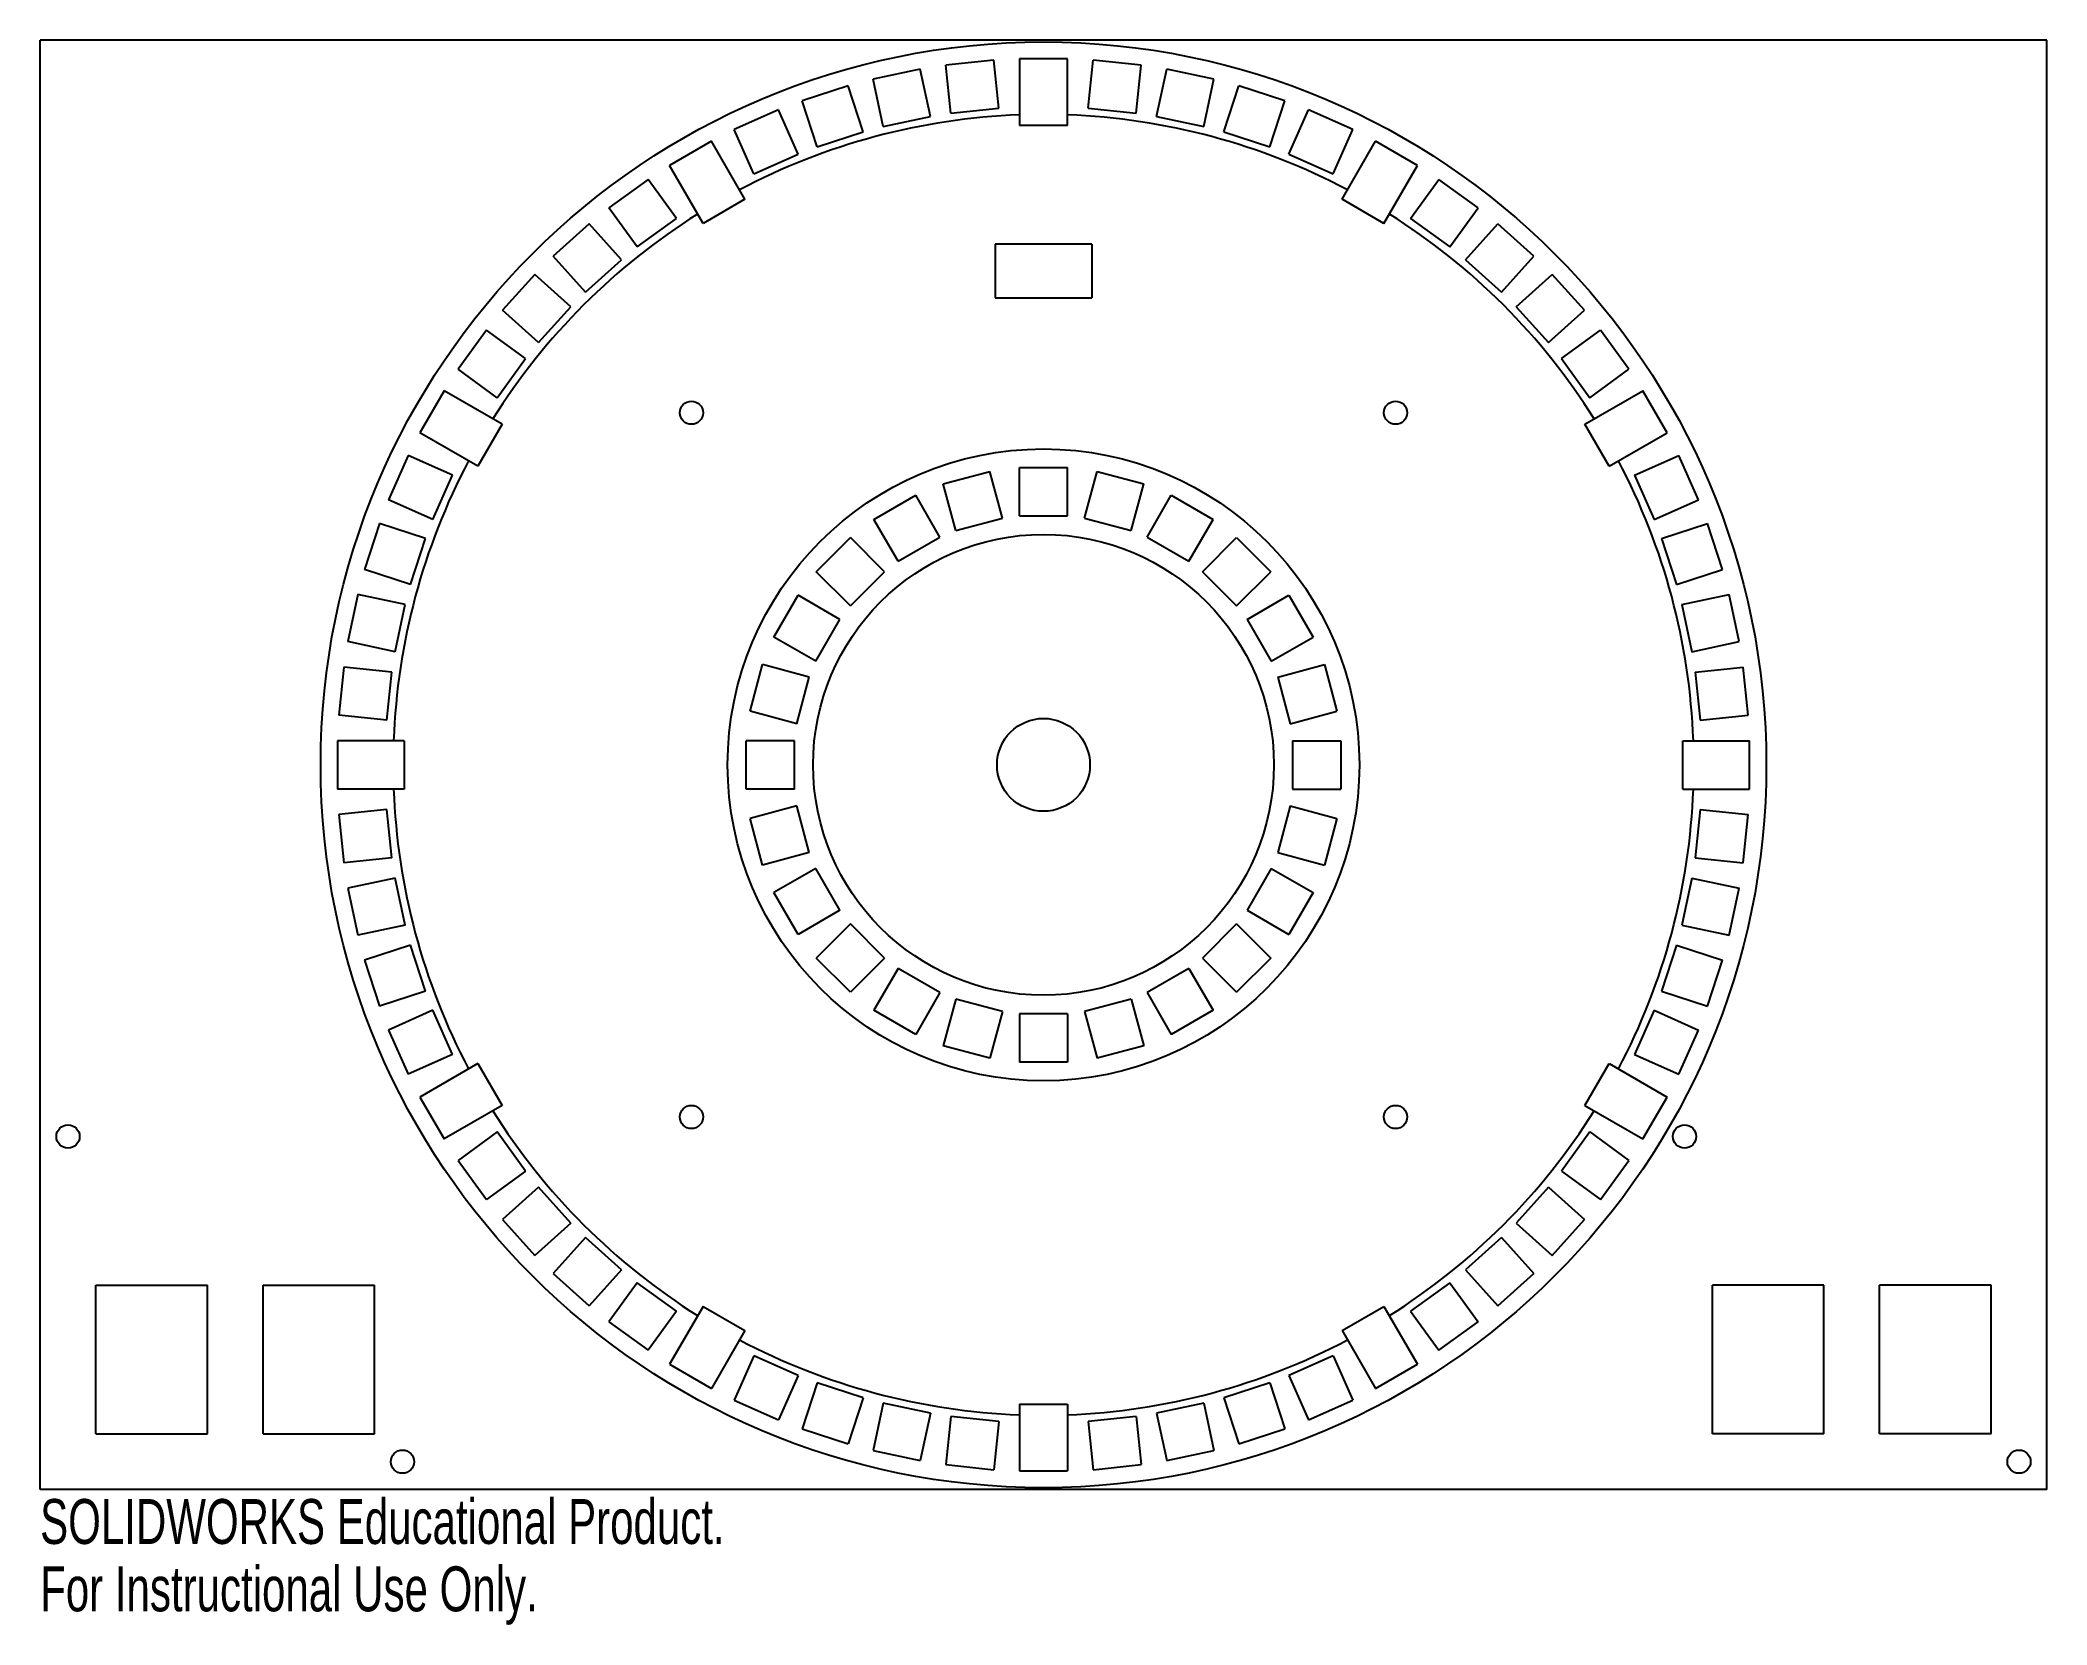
# Model space of a CAD drawing. Header units: millimetres. Extents: x -216 to 0, y -15 to 156.
import ezdxf

# ---------------------------------------------------------------- set-up
doc = ezdxf.new("R2010")
doc.units = ezdxf.units.MM
doc.styles.add('SLDTEXTSTYLE0', font='TXT', dxfattribs={"width": 0.7})

msp = doc.modelspace()

# ---------------------------------------------------------------- linework, layer by layer
at = {"color": 7, "linetype": 'Continuous', "lineweight": 25}
for p, q in [((0, 156), (-216, 156)), ((-216, 0), (-216, 156)), ((0, 0), (0, 156)), ((-113.36, 153.86), (-118.53, 153.31)), ((-112.81, 148.68), (-113.36, 153.86)), ((-110.6, 154), (-110.6, 146.8)), ((-105.4, 154), (-110.6, 154)), ((-105.4, 146.8), (-105.4, 154)), ((-103.19, 148.68), (-102.64, 153.86)), ((-97.47, 153.31), (-102.64, 153.86)), ((-121.26, 152.88), (-126.34, 151.8)), ((-125.26, 146.71), (-126.34, 151.8)), ((-120.18, 147.79), (-121.26, 152.88)), ((-117.99, 148.14), (-118.53, 153.31)), ((-98.01, 148.14), (-97.47, 153.31)), ((-95.82, 147.79), (-94.74, 152.88)), ((-89.66, 151.8), (-94.74, 152.88)), ((-90.74, 146.71), (-89.66, 151.8)), ((-129.01, 151.08), (-133.96, 149.48)), ((-132.35, 144.53), (-133.96, 149.48)), ((-127.41, 146.14), (-129.01, 151.08)), ((-88.59, 146.14), (-86.99, 151.08)), ((-82.04, 149.48), (-86.99, 151.08)), ((-83.65, 144.53), (-82.04, 149.48)), ((-136.54, 148.49), (-141.29, 146.37)), ((-134.42, 143.74), (-136.54, 148.49)), ((-125.26, 146.71), (-120.18, 147.79)), ((-117.99, 148.14), (-112.81, 148.68)), ((-103.19, 148.68), (-98.01, 148.14)), ((-95.82, 147.79), (-90.74, 146.71)), ((-81.58, 143.74), (-79.46, 148.49)), ((-74.71, 146.37), (-79.46, 148.49)), ((-143.75, 145.12), (-148.25, 142.52)), ((-140.15, 138.88), (-143.75, 145.12)), ((-139.17, 141.62), (-141.29, 146.37)), ((-132.35, 144.53), (-127.41, 146.14)), ((-105.4, 146.8), (-110.6, 146.8)), ((-88.59, 146.14), (-83.65, 144.53)), ((-76.83, 141.62), (-74.71, 146.37)), ((-75.85, 138.88), (-72.25, 145.12)), ((-67.75, 142.52), (-72.25, 145.12)), ((-139.17, 141.62), (-134.42, 143.74)), ((-81.58, 143.74), (-76.83, 141.62)), ((-150.57, 141.01), (-154.78, 137.96)), ((-147.51, 136.81), (-150.57, 141.01)), ((-144.65, 136.28), (-148.25, 142.52)), ((-71.35, 136.28), (-67.75, 142.52)), ((-68.49, 136.81), (-65.43, 141.01)), ((-61.22, 137.96), (-65.43, 141.01)), ((-140.15, 138.88), (-144.65, 136.28)), ((-71.35, 136.28), (-75.85, 138.88)), ((-156.92, 136.22), (-160.79, 132.74)), ((-153.44, 132.35), (-156.92, 136.22)), ((-151.72, 133.75), (-154.78, 137.96)), ((-151.72, 133.75), (-147.51, 136.81)), ((-68.49, 136.81), (-64.28, 133.75)), ((-64.28, 133.75), (-61.22, 137.96)), ((-62.56, 132.35), (-59.08, 136.22)), ((-55.21, 132.74), (-59.08, 136.22)), ((-102.8, 134.05), (-113.2, 134.05)), ((-113.2, 134.05), (-113.2, 128.25)), ((-102.8, 134.05), (-102.8, 128.25)), ((-157.31, 128.87), (-160.79, 132.74)), ((-157.31, 128.87), (-153.44, 132.35)), ((-62.56, 132.35), (-58.69, 128.87)), ((-58.69, 128.87), (-55.21, 132.74)), ((-162.74, 130.79), (-166.22, 126.92)), ((-158.87, 127.31), (-162.74, 130.79)), ((-57.13, 127.31), (-53.26, 130.79)), ((-49.78, 126.92), (-53.26, 130.79)), ((-113.2, 128.25), (-102.8, 128.25)), ((-162.35, 123.44), (-166.22, 126.92)), ((-162.35, 123.44), (-158.87, 127.31)), ((-57.13, 127.31), (-53.65, 123.44)), ((-53.65, 123.44), (-49.78, 126.92)), ((-167.96, 124.78), (-171.01, 120.57)), ((-163.75, 121.72), (-167.96, 124.78)), ((-52.25, 121.72), (-48.04, 124.78)), ((-44.99, 120.57), (-48.04, 124.78)), ((-166.81, 117.51), (-163.75, 121.72)), ((-52.25, 121.72), (-49.19, 117.51)), ((-166.81, 117.51), (-171.01, 120.57)), ((-49.19, 117.51), (-44.99, 120.57)), ((-172.52, 118.25), (-175.12, 113.75)), ((-166.28, 114.65), (-172.52, 118.25)), ((-49.72, 114.65), (-43.48, 118.25)), ((-40.88, 113.75), (-43.48, 118.25)), ((-166.28, 114.65), (-168.88, 110.15)), ((-47.12, 110.15), (-49.72, 114.65)), ((-168.88, 110.15), (-175.12, 113.75)), ((-47.12, 110.15), (-40.88, 113.75)), ((-176.37, 111.29), (-178.49, 106.54)), ((-171.62, 109.17), (-176.37, 111.29)), ((-44.38, 109.17), (-39.63, 111.29)), ((-37.51, 106.54), (-39.63, 111.29)), ((-173.74, 104.42), (-171.62, 109.17)), ((-118.79, 108.24), (-113.77, 109.58)), ((-117.45, 103.21), (-118.79, 108.24)), ((-112.42, 104.56), (-113.77, 109.58)), ((-110.6, 104.8), (-110.6, 110)), ((-110.6, 110), (-105.4, 110)), ((-105.4, 104.8), (-105.4, 110)), ((-103.58, 104.56), (-102.23, 109.58)), ((-102.23, 109.58), (-97.21, 108.24)), ((-98.55, 103.21), (-97.21, 108.24)), ((-44.38, 109.17), (-42.26, 104.42)), ((-173.74, 104.42), (-178.49, 106.54)), ((-126.25, 104.41), (-121.75, 107.01)), ((-119.15, 102.51), (-121.75, 107.01)), ((-96.85, 102.51), (-94.25, 107.01)), ((-94.25, 107.01), (-89.75, 104.41)), ((-42.26, 104.42), (-37.51, 106.54)), ((-179.48, 103.96), (-181.08, 99.01)), ((-174.53, 102.35), (-179.48, 103.96)), ((-123.65, 99.91), (-126.25, 104.41)), ((-117.45, 103.21), (-112.42, 104.56)), ((-110.6, 104.8), (-105.4, 104.8)), ((-103.58, 104.56), (-98.55, 103.21)), ((-92.35, 99.91), (-89.75, 104.41)), ((-41.47, 102.35), (-36.52, 103.96)), ((-34.92, 99.01), (-36.52, 103.96)), ((-176.14, 97.41), (-174.53, 102.35)), ((-132.47, 98.79), (-128.79, 102.47)), ((-125.11, 98.79), (-128.79, 102.47)), ((-123.65, 99.91), (-119.15, 102.51)), ((-96.85, 102.51), (-92.35, 99.91)), ((-90.89, 98.79), (-87.21, 102.47)), ((-87.21, 102.47), (-83.53, 98.79)), ((-41.47, 102.35), (-39.86, 97.41)), ((-176.14, 97.41), (-181.08, 99.01)), ((-128.79, 95.11), (-132.47, 98.79)), ((-128.79, 95.11), (-125.11, 98.79)), ((-90.89, 98.79), (-87.21, 95.11)), ((-87.21, 95.11), (-83.53, 98.79)), ((-39.86, 97.41), (-34.92, 99.01)), ((-181.8, 96.34), (-182.88, 91.26)), ((-176.71, 95.26), (-181.8, 96.34)), ((-177.79, 90.18), (-176.71, 95.26)), ((-137.01, 91.75), (-134.41, 96.25)), ((-129.91, 93.65), (-134.41, 96.25)), ((-86.09, 93.65), (-81.59, 96.25)), ((-81.59, 96.25), (-78.99, 91.75)), ((-39.29, 95.26), (-34.2, 96.34)), ((-39.29, 95.26), (-38.21, 90.18)), ((-33.12, 91.26), (-34.2, 96.34)), ((-132.51, 89.15), (-129.91, 93.65)), ((-86.09, 93.65), (-83.49, 89.15)), ((-177.79, 90.18), (-182.88, 91.26)), ((-132.51, 89.15), (-137.01, 91.75)), ((-83.49, 89.15), (-78.99, 91.75)), ((-38.21, 90.18), (-33.12, 91.26)), ((-139.58, 83.77), (-138.24, 88.79)), ((-133.21, 87.45), (-138.24, 88.79)), ((-82.79, 87.45), (-77.76, 88.79)), ((-77.76, 88.79), (-76.42, 83.77)), ((-183.31, 88.53), (-183.86, 83.36)), ((-178.14, 87.99), (-183.31, 88.53)), ((-178.68, 82.81), (-178.14, 87.99)), ((-134.56, 82.42), (-133.21, 87.45)), ((-82.79, 87.45), (-81.44, 82.42)), ((-37.86, 87.99), (-32.69, 88.53)), ((-37.86, 87.99), (-37.32, 82.81)), ((-32.14, 83.36), (-32.69, 88.53)), ((-178.68, 82.81), (-183.86, 83.36)), ((-134.56, 82.42), (-139.58, 83.77)), ((-81.44, 82.42), (-76.42, 83.77)), ((-37.32, 82.81), (-32.14, 83.36)), ((-176.8, 80.6), (-184, 80.6)), ((-184, 80.6), (-184, 75.4)), ((-176.8, 80.6), (-176.8, 75.4)), ((-134.8, 80.6), (-140, 80.6)), ((-140, 75.4), (-140, 80.6)), ((-134.8, 75.4), (-134.8, 80.6)), ((-81.2, 80.6), (-76, 80.6)), ((-81.2, 80.6), (-81.2, 75.4)), ((-76, 80.6), (-76, 75.4)), ((-39.2, 80.6), (-32, 80.6)), ((-39.2, 75.4), (-39.2, 80.6)), ((-32, 75.4), (-32, 80.6)), ((-176.8, 75.4), (-184, 75.4)), ((-134.8, 75.4), (-140, 75.4)), ((-134.56, 73.58), (-139.58, 72.23)), ((-133.21, 68.55), (-134.56, 73.58)), ((-81.44, 73.58), (-82.79, 68.55)), ((-81.44, 73.58), (-76.42, 72.23)), ((-81.2, 75.4), (-76, 75.4)), ((-39.2, 75.4), (-32, 75.4)), ((-178.68, 73.19), (-183.86, 72.64)), ((-183.86, 72.64), (-183.31, 67.47)), ((-178.14, 68.01), (-178.68, 73.19)), ((-138.24, 67.21), (-139.58, 72.23)), ((-76.42, 72.23), (-77.76, 67.21)), ((-37.32, 73.19), (-37.86, 68.01)), ((-37.32, 73.19), (-32.14, 72.64)), ((-32.69, 67.47), (-32.14, 72.64)), ((-178.14, 68.01), (-183.31, 67.47)), ((-133.21, 68.55), (-138.24, 67.21)), ((-82.79, 68.55), (-77.76, 67.21)), ((-37.86, 68.01), (-32.69, 67.47)), ((-177.79, 65.82), (-182.88, 64.74)), ((-176.71, 60.74), (-177.79, 65.82)), ((-132.51, 66.85), (-137.01, 64.25)), ((-129.91, 62.35), (-132.51, 66.85)), ((-83.49, 66.85), (-86.09, 62.35)), ((-83.49, 66.85), (-78.99, 64.25)), ((-38.21, 65.82), (-39.29, 60.74)), ((-38.21, 65.82), (-33.12, 64.74)), ((-182.88, 64.74), (-181.8, 59.66)), ((-134.41, 59.75), (-137.01, 64.25)), ((-78.99, 64.25), (-81.59, 59.75)), ((-34.2, 59.66), (-33.12, 64.74)), ((-176.71, 60.74), (-181.8, 59.66)), ((-129.91, 62.35), (-134.41, 59.75)), ((-128.79, 60.89), (-132.47, 57.21)), ((-125.11, 57.21), (-128.79, 60.89)), ((-87.21, 60.89), (-90.89, 57.21)), ((-87.21, 60.89), (-83.53, 57.21)), ((-86.09, 62.35), (-81.59, 59.75)), ((-39.29, 60.74), (-34.2, 59.66)), ((-176.14, 58.59), (-181.08, 56.99)), ((-174.53, 53.65), (-176.14, 58.59)), ((-39.86, 58.59), (-41.47, 53.65)), ((-39.86, 58.59), (-34.92, 56.99)), ((-181.08, 56.99), (-179.48, 52.04)), ((-128.79, 53.53), (-132.47, 57.21)), ((-125.11, 57.21), (-128.79, 53.53)), ((-90.89, 57.21), (-87.21, 53.53)), ((-83.53, 57.21), (-87.21, 53.53)), ((-36.52, 52.04), (-34.92, 56.99)), ((-123.65, 56.09), (-126.25, 51.59)), ((-119.15, 53.49), (-123.65, 56.09)), ((-92.35, 56.09), (-96.85, 53.49)), ((-92.35, 56.09), (-89.75, 51.59)), ((-174.53, 53.65), (-179.48, 52.04)), ((-119.15, 53.49), (-121.75, 48.99)), ((-117.45, 52.79), (-118.79, 47.76)), ((-112.42, 51.44), (-117.45, 52.79)), ((-98.55, 52.79), (-103.58, 51.44)), ((-98.55, 52.79), (-97.21, 47.76)), ((-96.85, 53.49), (-94.25, 48.99)), ((-41.47, 53.65), (-36.52, 52.04)), ((-173.74, 51.58), (-178.49, 49.46)), ((-171.62, 46.83), (-173.74, 51.58)), ((-121.75, 48.99), (-126.25, 51.59)), ((-112.42, 51.44), (-113.77, 46.42)), ((-105.4, 51.2), (-110.6, 51.2)), ((-110.6, 51.2), (-110.6, 46)), ((-105.4, 51.2), (-105.4, 46)), ((-103.58, 51.44), (-102.23, 46.42)), ((-89.75, 51.59), (-94.25, 48.99)), ((-42.26, 51.58), (-44.38, 46.83)), ((-42.26, 51.58), (-37.51, 49.46)), ((-178.49, 49.46), (-176.37, 44.71)), ((-113.77, 46.42), (-118.79, 47.76)), ((-97.21, 47.76), (-102.23, 46.42)), ((-39.63, 44.71), (-37.51, 49.46)), ((-171.62, 46.83), (-176.37, 44.71)), ((-168.88, 45.85), (-175.12, 42.25)), ((-168.88, 45.85), (-166.28, 41.35)), ((-105.4, 46), (-110.6, 46)), ((-49.72, 41.35), (-47.12, 45.85)), ((-47.12, 45.85), (-40.88, 42.25)), ((-44.38, 46.83), (-39.63, 44.71)), ((-175.12, 42.25), (-172.52, 37.75)), ((-166.28, 41.35), (-172.52, 37.75)), ((-49.72, 41.35), (-43.48, 37.75)), ((-43.48, 37.75), (-40.88, 42.25)), ((-166.81, 38.49), (-171.01, 35.43)), ((-163.75, 34.28), (-166.81, 38.49)), ((-49.19, 38.49), (-52.25, 34.28)), ((-49.19, 38.49), (-44.99, 35.43)), ((-171.01, 35.43), (-167.96, 31.22)), ((-48.04, 31.22), (-44.99, 35.43)), ((-163.75, 34.28), (-167.96, 31.22)), ((-162.35, 32.56), (-166.22, 29.08)), ((-158.87, 28.69), (-162.35, 32.56)), ((-53.65, 32.56), (-57.13, 28.69)), ((-53.65, 32.56), (-49.78, 29.08)), ((-52.25, 34.28), (-48.04, 31.22)), ((-166.22, 29.08), (-162.74, 25.21)), ((-158.87, 28.69), (-162.74, 25.21)), ((-57.13, 28.69), (-53.26, 25.21)), ((-53.26, 25.21), (-49.78, 29.08)), ((-157.31, 27.13), (-160.79, 23.26)), ((-153.44, 23.65), (-157.31, 27.13)), ((-58.69, 27.13), (-62.56, 23.65)), ((-58.69, 27.13), (-55.21, 23.26)), ((-210, 22), (-198, 22)), ((-210, 6), (-210, 22)), ((-198, 6), (-198, 22)), ((-192, 22), (-180, 22)), ((-192, 6), (-192, 22)), ((-180, 6), (-180, 22)), ((-160.79, 23.26), (-156.92, 19.78)), ((-153.44, 23.65), (-156.92, 19.78)), ((-151.72, 22.25), (-154.78, 18.04)), ((-147.51, 19.19), (-151.72, 22.25)), ((-64.28, 22.25), (-68.49, 19.19)), ((-64.28, 22.25), (-61.22, 18.04)), ((-62.56, 23.65), (-59.08, 19.78)), ((-59.08, 19.78), (-55.21, 23.26)), ((-24, 22), (-36, 22)), ((-36, 6), (-36, 22)), ((-24, 6), (-24, 22)), ((-6, 22), (-18, 22)), ((-18, 6), (-18, 22)), ((-6, 6), (-6, 22)), ((-144.65, 19.72), (-148.25, 13.48)), ((-144.65, 19.72), (-140.15, 17.12)), ((-75.85, 17.12), (-71.35, 19.72)), ((-71.35, 19.72), (-67.75, 13.48)), ((-154.78, 18.04), (-150.57, 14.99)), ((-147.51, 19.19), (-150.57, 14.99)), ((-68.49, 19.19), (-65.43, 14.99)), ((-65.43, 14.99), (-61.22, 18.04)), ((-140.15, 17.12), (-143.75, 10.88)), ((-75.85, 17.12), (-72.25, 10.88)), ((-148.25, 13.48), (-143.75, 10.88)), ((-139.17, 14.38), (-141.29, 9.63)), ((-134.42, 12.26), (-139.17, 14.38)), ((-76.83, 14.38), (-81.58, 12.26)), ((-76.83, 14.38), (-74.71, 9.63)), ((-72.25, 10.88), (-67.75, 13.48)), ((-134.42, 12.26), (-136.54, 7.51)), ((-132.35, 11.47), (-133.96, 6.52)), ((-127.41, 9.86), (-132.35, 11.47)), ((-83.65, 11.47), (-88.59, 9.86)), ((-83.65, 11.47), (-82.04, 6.52)), ((-81.58, 12.26), (-79.46, 7.51)), ((-141.29, 9.63), (-136.54, 7.51)), ((-127.41, 9.86), (-129.01, 4.92)), ((-125.26, 9.29), (-126.34, 4.2)), ((-120.18, 8.21), (-125.26, 9.29)), ((-110.6, 9.2), (-105.4, 9.2)), ((-110.6, 9.2), (-110.6, 2)), ((-105.4, 9.2), (-105.4, 2)), ((-90.74, 9.29), (-95.82, 8.21)), ((-90.74, 9.29), (-89.66, 4.2)), ((-88.59, 9.86), (-86.99, 4.92)), ((-79.46, 7.51), (-74.71, 9.63)), ((-133.96, 6.52), (-129.01, 4.92)), ((-120.18, 8.21), (-121.26, 3.12)), ((-117.99, 7.86), (-118.53, 2.69)), ((-112.81, 7.32), (-117.99, 7.86)), ((-112.81, 7.32), (-113.36, 2.14)), ((-98.01, 7.86), (-103.19, 7.32)), ((-103.19, 7.32), (-102.64, 2.14)), ((-98.01, 7.86), (-97.47, 2.69)), ((-95.82, 8.21), (-94.74, 3.12)), ((-86.99, 4.92), (-82.04, 6.52)), ((-210, 6), (-198, 6)), ((-192, 6), (-180, 6)), ((-24, 6), (-36, 6)), ((-6, 6), (-18, 6)), ((-126.34, 4.2), (-121.26, 3.12)), ((-118.53, 2.69), (-113.36, 2.14)), ((-102.64, 2.14), (-97.47, 2.69)), ((-94.74, 3.12), (-89.66, 4.2)), ((0, 0), (-216, 0)), ((-110.6, 2), (-105.4, 2))]:
    msp.add_line(p, q, dxfattribs=at)
for centre, radius in [((-108, 78), 77.8), ((-145.9, 115.9), 1.25), ((-70.1, 115.9), 1.25), ((-108, 78), 34), ((-108, 78), 24.8), ((-108, 78), 5), ((-145.9, 40.1), 1.25), ((-70.1, 40.1), 1.25), ((-213, 38), 1.25), ((-39, 38), 1.25), ((-177, 3), 1.25), ((-3, 3), 1.25)]:
    msp.add_circle(centre, radius, dxfattribs=at)
for start, end in [(92.1286, 117.8714), (62.1286, 87.8714), (122.1286, 147.8714), (32.1286, 57.8714), (152.1286, 177.8714), (2.1286, 27.8714), (182.1286, 207.8714), (332.1286, 357.8714), (212.1286, 237.8714), (302.1286, 327.8714), (242.1286, 267.8714), (272.1286, 297.8714)]:
    msp.add_arc((-108, 78), 70, start, end, dxfattribs=at)

# ---------------------------------------------------------------- texts
at = {"color": 7, "linetype": 'Continuous', "char_height": 4.8336, "attachment_point": 1, "style": 'SLDTEXTSTYLE0'}
for s, insert in [('SOLIDWORKS Educational Product.', (-216, -1.02)), ('For Instructional Use Only.', (-216, -8.27))]:
    msp.add_mtext(s, dxfattribs=dict(at, insert=insert))

doc.saveas('drawing.dxf')
